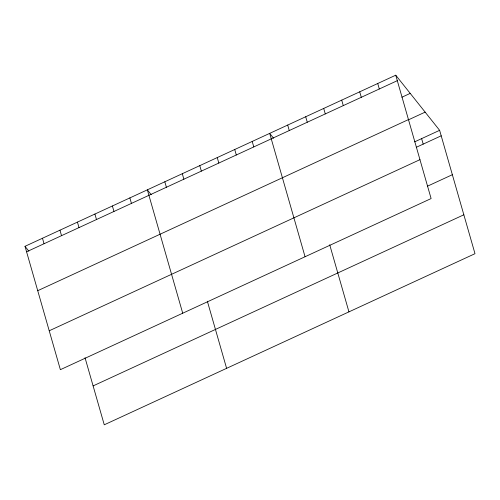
<?xml version="1.0" encoding="UTF-8"?>
<svg xmlns="http://www.w3.org/2000/svg" width="500" height="500" viewBox="0 0 500 500"><rect width="100%" height="100%" fill="white"/><g stroke="black" fill="none" stroke-linecap="round" stroke-linejoin="round"><path stroke-width="0.75" d="M395.737 75.194L431.112 198.562L60.375 369.681L25 246.312L395.737 75.194L439.625 130.319L475 253.688L104.262 424.806L85.019 357.7M26.575 251.8L397.306 80.675M401.906 97.219L410.219 93.381M37.725 290.7L408.462 119.581M408.519 119.8L425.144 112.125M414.694 141.825L439.625 130.319M416.262 147.312L441.2 135.806M49.219 330.781L419.956 159.656M427.419 186.213L452.35 174.706M93.106 385.906L463.844 214.788M273.55 138.225L269.688 133.375L305.062 256.744M151.206 194.694L147.344 189.844L182.719 313.212M25 246.312L28.863 251.163M421.619 138.631L423.188 144.113M377.731 83.506L379.3 88.987M359.719 91.812L361.294 97.3M341.712 100.125L343.288 105.612M323.706 108.438L325.281 113.925M305.7 116.75L307.275 122.238M329.706 244.762L348.95 311.869M287.694 125.062L289.262 130.544M252.206 141.438L253.781 146.925M234.731 149.506L236.306 154.994M217.25 157.575L218.825 163.056M199.775 165.644L201.35 171.125M182.3 173.706L183.869 179.194M207.362 301.231L226.606 368.338M164.819 181.775L166.394 187.262M129.863 197.913L131.438 203.394M112.387 205.975L113.963 211.462M94.913 214.044L96.481 219.531M77.431 222.113L79.006 227.594M59.956 230.181L61.525 235.662M42.475 238.244L44.05 243.731"/></g></svg>
